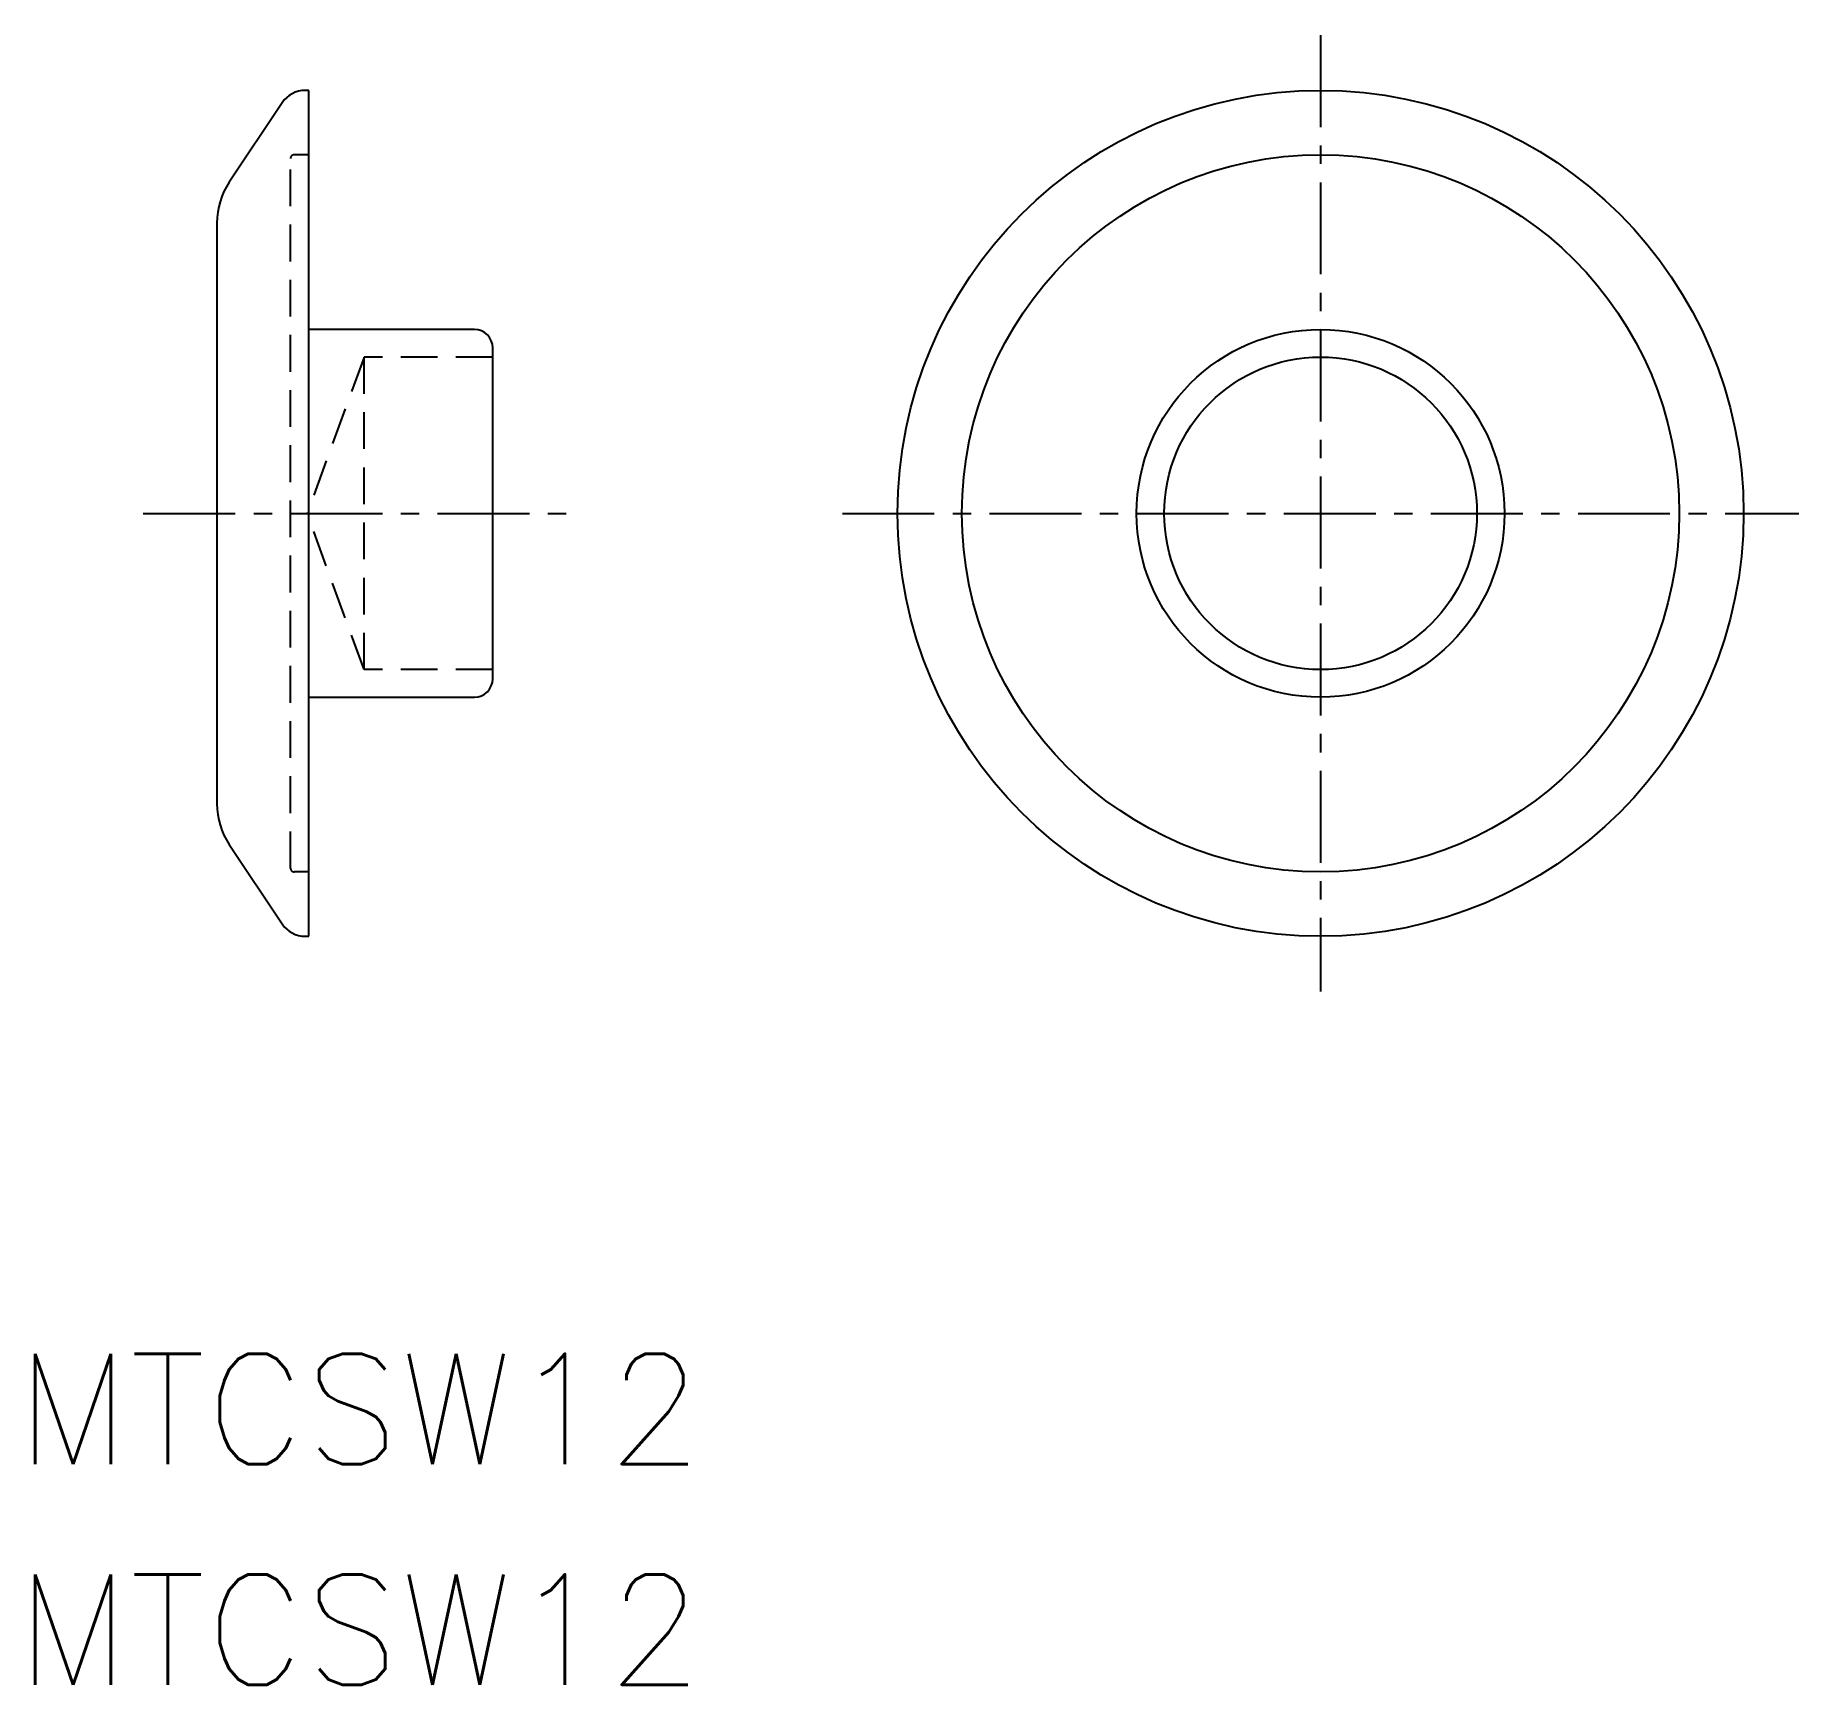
# Model space of a CAD drawing. Extents: x 19 to 67, y 16.9 to 61.8.
import ezdxf

# ---------------------------------------------------------------- set-up
doc = ezdxf.new("R2010")
doc.units = 0
doc.header["$LTSCALE"] = 2
doc.linetypes.add('CENTER', pattern=[2, 1.25, -0.25, 0.25, -0.25])
doc.linetypes.add('DASHED', pattern=[0.75, 0.5, -0.25])
doc.layers.get('0').update_dxf_attribs({"linetype": 'CONTINUOUS'})
doc.layers.add('CENTER', color=1, linetype='CENTER')
doc.styles.get("Standard").update_dxf_attribs({"font": 'romans.shx', "bigfont": 'bigfont.shx'})

msp = doc.modelspace()

# ---------------------------------------------------------------- linework, layer by layer
at = {"color": 7, "linetype": 'CONTINUOUS'}
for p, q in [((25.762, 59.941), (24.321, 57.778)), ((26.485, 60.275), (26.386, 60.275)), ((26.485, 37.275), (26.485, 60.275)), ((23.985, 56.669), (23.985, 40.88)), ((30.985, 53.775), (26.485, 53.775)), ((31.485, 44.275), (31.485, 53.275)), ((26.485, 43.775), (30.985, 43.775)), ((24.321, 39.771), (25.762, 37.609)), ((26.386, 37.275), (26.485, 37.275))]:
    msp.add_line(p, q, dxfattribs=at)
at = {"color": 3, "linetype": 'DASHED'}
for p, q in [((26.485, 58.525), (26.085, 58.525)), ((25.985, 39.125), (25.985, 58.425)), ((27.985, 53.025), (26.438, 48.775)), ((31.485, 53.025), (27.985, 53.025)), ((27.985, 44.525), (27.985, 53.025)), ((27.985, 44.525), (26.438, 48.775)), ((31.485, 44.525), (27.985, 44.525)), ((26.485, 39.025), (26.085, 39.025))]:
    msp.add_line(p, q, dxfattribs=at)
at = {"color": 7, "linetype": 'CONTINUOUS'}
for radius in [11.5, 9.75, 5, 4.25]:
    msp.add_circle((53.989, 48.775), radius, dxfattribs=at)
for centre, radius, start, end in [((26.386, 59.525), 0.75, 90, 146.3099), ((25.985, 56.669), 2, 146.3099, 180), ((30.985, 53.275), 0.5, 0, 90), ((30.985, 44.275), 0.5, 270, 0), ((25.985, 40.88), 2, 180, 213.6901), ((26.386, 38.025), 0.75, 213.6901, 270)]:
    msp.add_arc(centre, radius, start, end, dxfattribs=at)
at = {"color": 3, "linetype": 'DASHED'}
for centre, start, end in [((26.085, 58.425), 90, 180), ((26.085, 39.125), 180, 270)]:
    msp.add_arc(centre, 0.1, start, end, dxfattribs=at)
at = {"layer": 'CENTER', "color": 1, "linetype": 'CENTER'}
for p, q in [((53.989, 61.775), (53.989, 35.775)), ((21.985, 48.775), (33.485, 48.775)), ((40.989, 48.775), (66.989, 48.775))]:
    msp.add_line(p, q, dxfattribs=at)

# ---------------------------------------------------------------- texts
at = {"color": 7, "linetype": 'CONTINUOUS'}
for p in [(18.533, 22.923), (18.533, 16.923)]:
    msp.add_text('MTCSW12', height=3, dxfattribs=at).set_placement(p)

doc.saveas('drawing.dxf')
